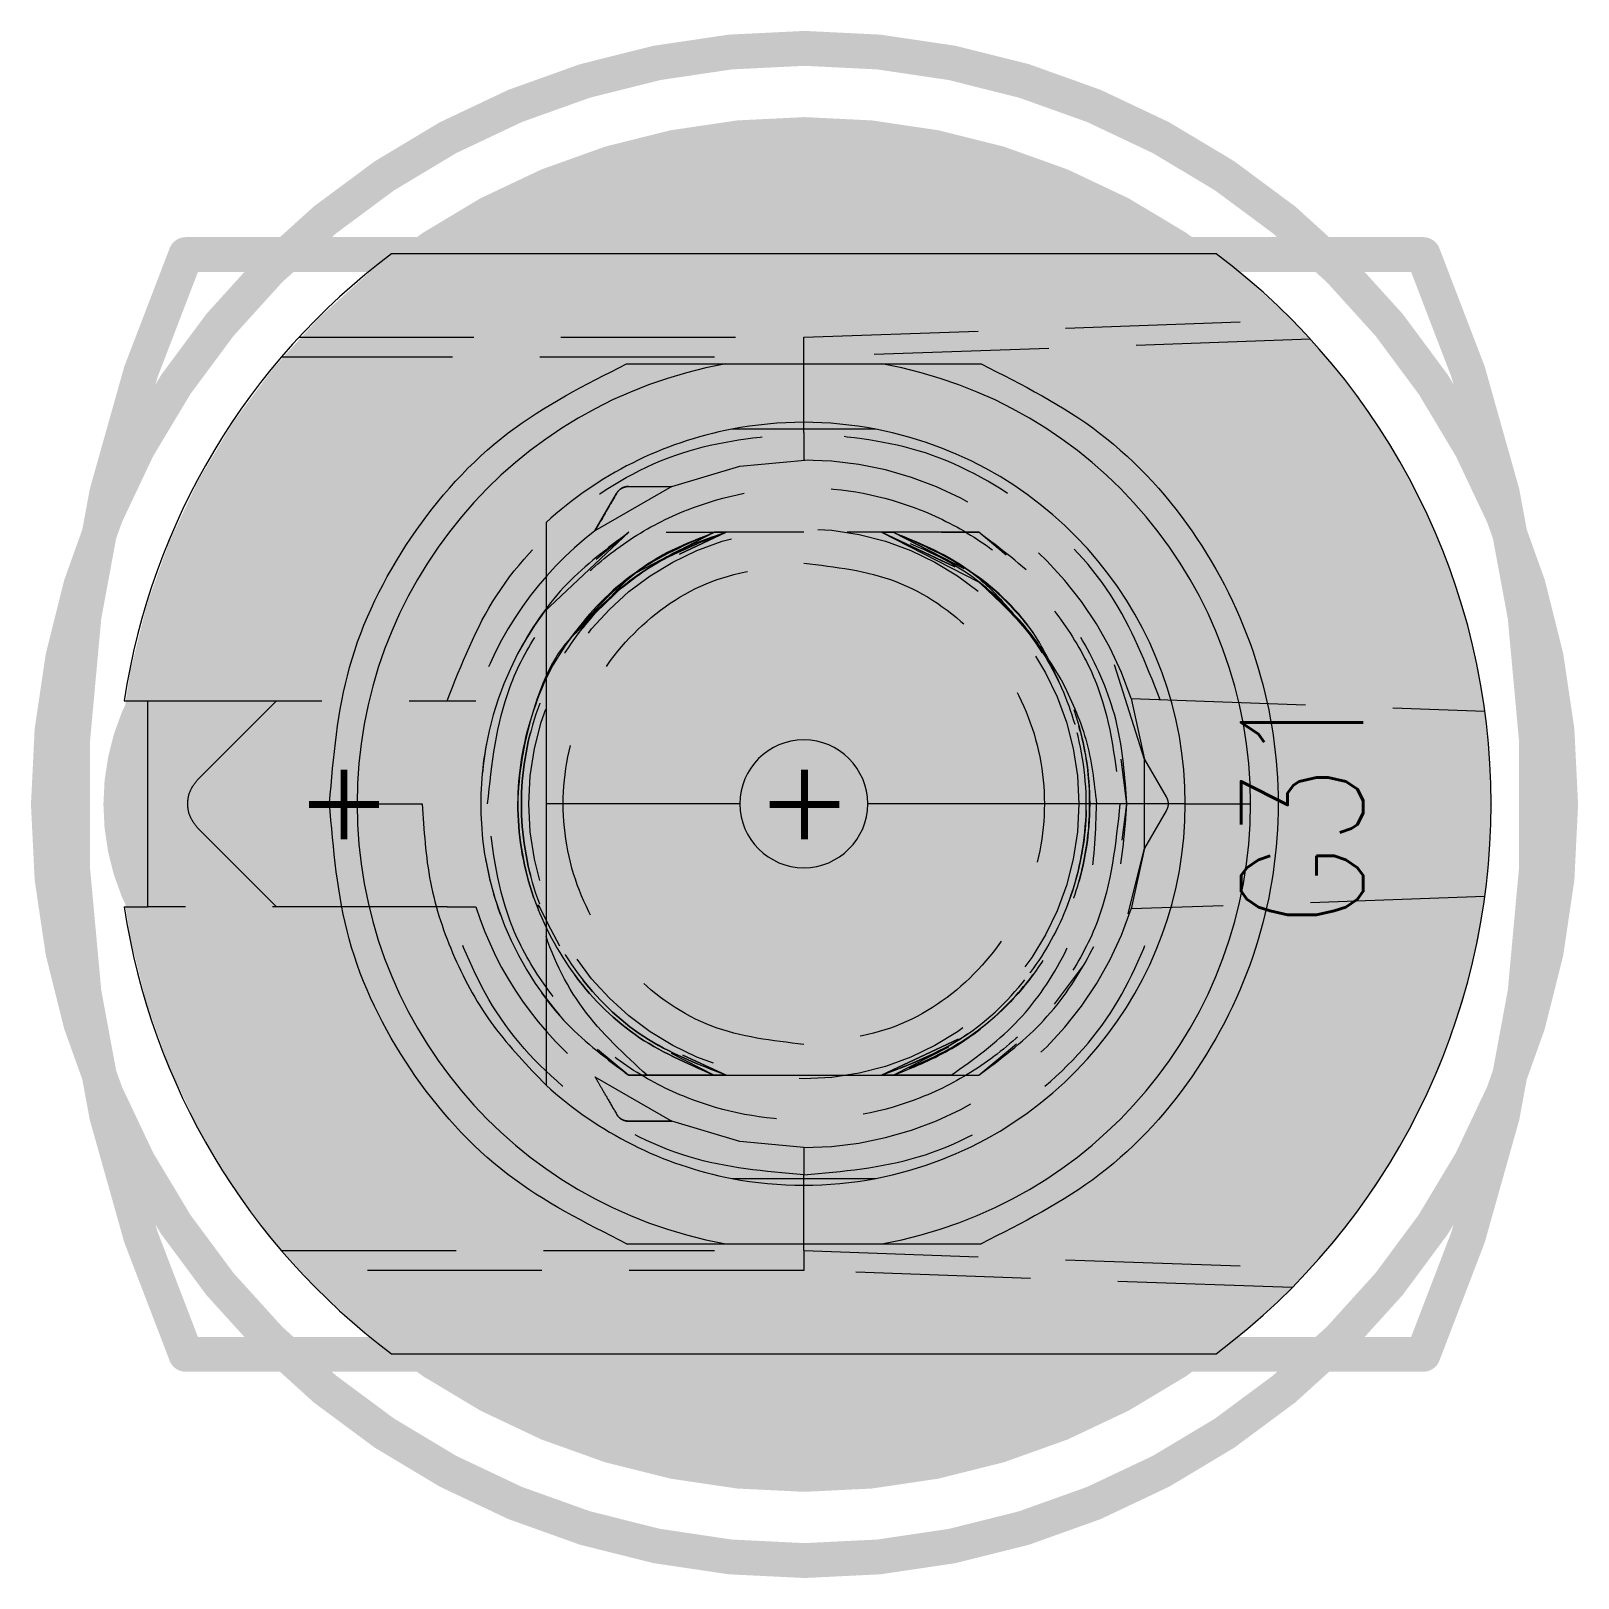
# Model space of a CAD drawing. Header units: millimetres. Extents: x 5 to 1395, y 5 to 415.
# Drawn here: x 1266.16 to 1277.41, y 230.17 to 241.43 of the extents above; entities that cross this region are included whole.
import ezdxf

# ---------------------------------------------------------------- set-up
doc = ezdxf.new("R2010")
doc.units = ezdxf.units.MM
doc.linetypes.add('HIDDEN', pattern=[1.905, 1.27, -0.635])
for name, color, linetype in [('DRIL_PLTE_THRU_01', 16, 'Continuous'), ('DRIL_PLTE_THRU_02', 146, 'Continuous'), ('DRIL_PLTE_THRU_03', 56, 'Continuous'), ('DRIL_PLTE_THRU_04', 216, 'Continuous'), ('DRIL_PLTE_THRU_05', 34, 'Continuous'), ('DRIL_PLTE_THRU_06', 96, 'Continuous'), ('DRIL_PLTE_THRU_07', 171, 'Continuous'), ('DRIL_PLTE_THRU_08', 176, 'Continuous'), ('DRIL_SYMBOL', 2, 'Continuous'), ('PADS_BOT', 5, 'Continuous'), ('PADS_INNER', 1, 'Continuous'), ('PADS_TOP', 1, 'Continuous'), ('PART_NAME_01', 1, 'Continuous'), ('PART_TOP_2DLINE_26', 5, 'Continuous'), ('PART_TOP_2DLINE_27', 5, 'Continuous')]:
    doc.layers.add(name, color=color, linetype=linetype)
doc.styles.add('W0$127', font='simplex', dxfattribs={"width": 0.75})

# ---------------------------------------------------------------- blocks, each defined once
blk = doc.blocks.new('SMOOTH_0$254')
at = {"const_width": 0.127}
blk.add_lwpolyline([(-0.0635, 0, 1), (0.0635, 0, 1)], format="xyb", close=True, dxfattribs=at)
blk = doc.blocks.new('PART_BODY_TOP_1')
at = {"layer": 'PART_TOP_2DLINE_26', "const_width": 0.254}
blk.add_lwpolyline([(5.5, 0, 1), (-5.5, 0, 1)], format="xyb", close=True, dxfattribs=at)
at = {"layer": 'PART_TOP_2DLINE_27', "const_width": 0.254}
blk.add_lwpolyline([(-4.5, 4), (4.5, 4, -0.208911), (4.5, -4), (-4.5, -4, -0.208911)], format="xyb", close=True, dxfattribs=at)
at = {"layer": 'PART_TOP_2DLINE_27'}
for p in [(-4.5, 4), (4.5, 4), (-4.5, -4), (4.5, -4)]:
    blk.add_blockref('SMOOTH_0$254', p, dxfattribs=at)
blk = doc.blocks.new('DRIL_SYMBOL_5$15')
at = {"layer": 'DRIL_SYMBOL', "const_width": 0.0508}
for points in [[(0, -0.254), (0, 0.254)], [(-0.254, 0), (0.254, 0)]]:
    blk.add_lwpolyline(points, dxfattribs=at)
blk = doc.blocks.new('DRIL_HOLE_5$15')
at = {"const_width": 2.575}
blk.add_lwpolyline([(-1.2875, 0, 1), (1.2875, 0, 1)], format="xyb", close=True, dxfattribs=at)
blk.add_blockref('DRIL_SYMBOL_5$15', (0, 0))
blk = doc.blocks.new('PAD_0')
at = {"const_width": 5}
blk.add_lwpolyline([(0, -2.5, 1), (0, 2.5, 1)], format="xyb", close=True, dxfattribs=at)
blk = doc.blocks.new('STK_TOP_181')
at = {"layer": 'DRIL_PLTE_THRU_01'}
blk.add_blockref('DRIL_HOLE_5$15', (0, 0), dxfattribs=at)
at = {"layer": 'DRIL_PLTE_THRU_02'}
blk.add_blockref('DRIL_HOLE_5$15', (0, 0), dxfattribs=at)
at = {"layer": 'DRIL_PLTE_THRU_03'}
blk.add_blockref('DRIL_HOLE_5$15', (0, 0), dxfattribs=at)
at = {"layer": 'DRIL_PLTE_THRU_04'}
blk.add_blockref('DRIL_HOLE_5$15', (0, 0), dxfattribs=at)
at = {"layer": 'DRIL_PLTE_THRU_05'}
blk.add_blockref('DRIL_HOLE_5$15', (0, 0), dxfattribs=at)
at = {"layer": 'DRIL_PLTE_THRU_06'}
blk.add_blockref('DRIL_HOLE_5$15', (0, 0), dxfattribs=at)
at = {"layer": 'DRIL_PLTE_THRU_07'}
blk.add_blockref('DRIL_HOLE_5$15', (0, 0), dxfattribs=at)
at = {"layer": 'DRIL_PLTE_THRU_08'}
blk.add_blockref('DRIL_HOLE_5$15', (0, 0), dxfattribs=at)
at = {"layer": 'PADS_BOT'}
blk.add_blockref('PAD_0', (0, 0), dxfattribs=at)
at = {"layer": 'PADS_INNER'}
blk.add_blockref('PAD_0', (0, 0), dxfattribs=at)
at = {"layer": 'PADS_TOP'}
blk.add_blockref('PAD_0', (0, 0), dxfattribs=at)
blk = doc.blocks.new('DRIL_SYMBOL_2$55')
at = {"layer": 'DRIL_SYMBOL', "const_width": 0.0508}
for points in [[(0, -0.254), (0, 0.254)], [(-0.254, 0), (0.254, 0)]]:
    blk.add_lwpolyline(points, dxfattribs=at)
blk = doc.blocks.new('DRIL_HOLE_2$55')
at = {"const_width": 1.275}
blk.add_lwpolyline([(-0.6375, 0, 1), (0.6375, 0, 1)], format="xyb", close=True, dxfattribs=at)
blk.add_blockref('DRIL_SYMBOL_2$55', (0, 0))
blk = doc.blocks.new('PAD_1')
at = {"const_width": 1.75}
blk.add_lwpolyline([(0, -0.875, 1), (0, 0.875, 1)], format="xyb", close=True, dxfattribs=at)
blk = doc.blocks.new('STK_TOP_182')
at = {"layer": 'DRIL_PLTE_THRU_01'}
blk.add_blockref('DRIL_HOLE_2$55', (0, 0), dxfattribs=at)
at = {"layer": 'DRIL_PLTE_THRU_02'}
blk.add_blockref('DRIL_HOLE_2$55', (0, 0), dxfattribs=at)
at = {"layer": 'DRIL_PLTE_THRU_03'}
blk.add_blockref('DRIL_HOLE_2$55', (0, 0), dxfattribs=at)
at = {"layer": 'DRIL_PLTE_THRU_04'}
blk.add_blockref('DRIL_HOLE_2$55', (0, 0), dxfattribs=at)
at = {"layer": 'DRIL_PLTE_THRU_05'}
blk.add_blockref('DRIL_HOLE_2$55', (0, 0), dxfattribs=at)
at = {"layer": 'DRIL_PLTE_THRU_06'}
blk.add_blockref('DRIL_HOLE_2$55', (0, 0), dxfattribs=at)
at = {"layer": 'DRIL_PLTE_THRU_07'}
blk.add_blockref('DRIL_HOLE_2$55', (0, 0), dxfattribs=at)
at = {"layer": 'DRIL_PLTE_THRU_08'}
blk.add_blockref('DRIL_HOLE_2$55', (0, 0), dxfattribs=at)
at = {"layer": 'PADS_BOT'}
blk.add_blockref('PAD_1', (0, 0), dxfattribs=at)
at = {"layer": 'PADS_INNER'}
blk.add_blockref('PAD_1', (0, 0), dxfattribs=at)
at = {"layer": 'PADS_TOP'}
blk.add_blockref('PAD_1', (0, 0), dxfattribs=at)
blk = doc.blocks.new('SYM_TOP_3')
for name, p in [('PART_BODY_TOP_1', (0, 0)), ('STK_TOP_181', (0, 0)), ('STK_TOP_182', (3.35, 0))]:
    blk.add_blockref(name, p)
blk = doc.blocks.new('PART_TOP_22')
blk.add_blockref('SYM_TOP_3', (0, 0))
at = {"layer": 'PART_NAME_01', "style": 'W0$127', "width": 0.75}
blk.add_text('G31', height=0.889, rotation=270, dxfattribs=at).set_placement((-4.064, 0.889))
blk = doc.blocks.new('q')
at = {"rotation": 180}
blk.add_blockref('PART_TOP_22', (1271.785, 235.799), dxfattribs=at)

msp = doc.modelspace()

# ---------------------------------------------------------------- linework, layer by layer
at = {"color": 7, "linetype": 'Continuous', "lineweight": 15}
for p, q in [((1274.7798, 239.8038), (1268.7798, 239.8038)), ((1266.8364, 236.5538), (1267.0048, 236.5538)), ((1267.0048, 236.5538), (1267.0048, 235.0538)), ((1268.5298, 235.8038), (1269.0048, 235.8038)), ((1271.315, 235.8038), (1269.9048, 235.8038)), ((1274.5548, 235.8038), (1272.2446, 235.8038)), ((1274.5548, 235.8038), (1275.0298, 235.8038)), ((1266.8364, 235.0538), (1267.0048, 235.0538)), ((1268.7798, 231.8038), (1274.7798, 231.8038))]:
    msp.add_line(p, q, dxfattribs=at)
at = {"color": 7, "linetype": 'HIDDEN', "lineweight": 0}
for p, q in [((1271.7798, 239.1982), (1275.3323, 239.3223)), ((1268.1085, 239.1981), (1271.7798, 239.1981)), ((1271.7798, 239.0538), (1271.7798, 239.1982)), ((1275.4655, 239.1825), (1271.7798, 239.0538)), ((1271.1295, 239.0538), (1267.9801, 239.0538)), ((1271.7798, 238.5038), (1271.7798, 239.0538)), ((1271.7798, 238.5038), (1271.7798, 238.3038)), ((1272.3042, 238.5288), (1272.3042, 238.5288)), ((1270.8199, 238.1121), (1270.2607, 237.7893)), ((1270.2607, 237.7893), (1270.4182, 238.0621)), ((1269.8906, 237.2014), (1270.5063, 237.7788)), ((1270.5063, 237.7788), (1270.2703, 237.581)), ((1270.5572, 237.4848), (1271.1289, 237.7788)), ((1270.5572, 237.4848), (1271.1289, 237.7788)), ((1270.7789, 237.7788), (1271.1289, 237.7788)), ((1270.8748, 237.619), (1271.2138, 237.7788)), ((1271.2138, 237.7788), (1270.8748, 237.619)), ((1271.1289, 237.7788), (1270.8878, 237.6548)), ((1271.4646, 237.7788), (1271.2138, 237.7788)), ((1271.6982, 237.7788), (1271.4646, 237.7788)), ((1271.7798, 237.7788), (1271.5117, 237.7788)), ((1272.3458, 237.7788), (1272.095, 237.7788)), ((1272.3458, 237.7788), (1273.0513, 237.4175)), ((1272.3458, 237.7788), (1272.8157, 237.5572)), ((1272.8156, 237.5572), (1272.3458, 237.7788)), ((1272.3458, 237.7787), (1272.8779, 237.5279)), ((1272.8779, 237.5279), (1272.3458, 237.7787)), ((1272.3458, 237.7787), (1272.8779, 237.5279)), ((1272.8779, 237.5279), (1272.3458, 237.7787)), ((1273.0533, 237.7788), (1272.4307, 237.7788)), ((1272.8777, 237.5489), (1272.4307, 237.7788)), ((1272.4307, 237.7788), (1272.9447, 237.5145)), ((1272.9448, 237.5144), (1272.4307, 237.7788)), ((1272.4307, 237.7788), (1272.9447, 237.5145)), ((1272.7807, 237.7788), (1273.0533, 237.7788)), ((1273.1927, 237.662), (1273.0533, 237.7788)), ((1273.2508, 237.6133), (1273.0533, 237.7788)), ((1274.2589, 236.1266), (1274.0387, 236.8148)), ((1274.1599, 236.5687), (1276.734, 236.4788)), ((1274.1599, 236.5687), (1274.2589, 236.1266)), ((1267.0048, 236.5538), (1269.1861, 236.5538)), ((1267.3717, 235.9806), (1267.945, 236.5538)), ((1274.1298, 235.8038), (1274.0892, 236.1275)), ((1274.1298, 235.8038), (1274.0909, 236.1141)), ((1274.2589, 236.1266), (1274.4164, 235.8538)), ((1274.2589, 235.4809), (1274.2589, 236.1266)), ((1274.0966, 235.5388), (1274.1298, 235.8038)), ((1274.4164, 235.7538), (1274.2589, 235.4809)), ((1267.945, 235.0538), (1267.3717, 235.627)), ((1274.1398, 235.003), (1274.2589, 235.4809)), ((1274.2589, 235.4809), (1274.1599, 235.0389)), ((1276.734, 235.1288), (1274.1599, 235.0389)), ((1269.1861, 235.0538), (1267.0048, 235.0538)), ((1273.6043, 234.3472), (1273.815, 234.6288)), ((1272.9023, 234.0912), (1272.3458, 233.8288)), ((1272.3458, 233.8288), (1272.9023, 234.0912)), ((1272.9023, 234.0912), (1272.3458, 233.8288)), ((1272.3458, 233.8288), (1272.9023, 234.0912)), ((1270.2779, 234.0202), (1270.5063, 233.8288)), ((1270.328, 233.9782), (1270.5063, 233.8288)), ((1270.8141, 233.9907), (1271.1289, 233.8288)), ((1271.2138, 233.8288), (1270.9009, 233.9763)), ((1270.9009, 233.9763), (1271.2138, 233.8288)), ((1272.4307, 233.8288), (1272.8342, 234.0362)), ((1273.0533, 233.8288), (1273.3268, 234.058)), ((1270.2607, 233.8183), (1270.8199, 233.4954)), ((1270.5063, 233.8288), (1271.1289, 233.8288)), ((1271.1289, 233.8288), (1270.5063, 233.8288)), ((1270.5063, 233.8288), (1271.4646, 233.8288)), ((1271.4646, 233.8288), (1272.095, 233.8288)), ((1272.095, 233.8288), (1272.8524, 233.8288)), ((1272.4307, 233.8288), (1273.0533, 233.8288)), ((1272.8524, 233.8288), (1272.4307, 233.8288)), ((1270.8199, 233.4954), (1270.5048, 233.4954)), ((1271.7798, 233.3038), (1271.7798, 233.1038)), ((1271.7798, 232.5538), (1271.7798, 233.1038)), ((1267.9801, 232.5538), (1271.1295, 232.5538)), ((1271.7798, 232.5538), (1275.4655, 232.4251)), ((1271.7798, 232.5538), (1271.7798, 232.4094)), ((1271.7798, 232.4094), (1268.1085, 232.4094)), ((1275.3323, 232.2853), (1271.7798, 232.4094))]:
    msp.add_line(p, q, dxfattribs=at)
at = {"color": 7, "linetype": 'HIDDEN', "lineweight": 0, "flags": 128}
for points in [[(1270.8199, 238.1121), (1271.3142, 238.26), (1271.7883, 238.3038)], [(1270.5063, 237.7788), (1270.5063, 237.7788)], [(1271.2138, 237.7788), (1271.2138, 237.7788)], [(1271.2138, 237.7788), (1271.2138, 237.7788)], [(1271.2138, 237.7788), (1271.2138, 237.7788)], [(1271.2138, 237.7788), (1271.2138, 237.7788)], [(1271.2138, 237.7788), (1271.2138, 237.7788)], [(1272.3458, 237.7788), (1272.3458, 237.7788)], [(1272.3458, 237.7788), (1272.3458, 237.7788)], [(1272.3458, 237.7788), (1272.3458, 237.7788)], [(1272.3458, 237.7788), (1272.3458, 237.7788)], [(1272.3458, 237.7788), (1272.3458, 237.7788)], [(1272.3458, 237.7788), (1272.3458, 237.7788)], [(1272.3458, 237.7788), (1272.3458, 237.7788)], [(1272.3458, 237.7788), (1272.3458, 237.7788)], [(1273.0533, 237.7788), (1273.0533, 237.7788)], [(1269.8506, 235.0277), (1269.8468, 235.0563), (1269.8467, 235.0652), (1269.847, 235.0665), (1269.8473, 235.0674), (1269.8475, 235.0675), (1269.8475, 235.0676), (1269.8476, 235.0676), (1269.8476, 235.0676), (1269.8476, 235.0676), (1269.8476, 235.0676), (1269.8476, 235.0676), (1269.8475, 235.0676), (1269.8473, 235.0676), (1269.8472, 235.0676), (1269.8472, 235.0676), (1269.8472, 235.0676), (1269.8472, 235.0676), (1269.8472, 235.0676), (1269.8473, 235.0676), (1269.8475, 235.0677), (1269.8477, 235.0677), (1269.8478, 235.0677), (1269.8478, 235.0677), (1269.8479, 235.0678), (1269.8479, 235.0678), (1269.8479, 235.0678), (1269.8479, 235.0678), (1269.8482, 235.0678), (1269.8486, 235.0677), (1269.8493, 235.0673), (1269.8519, 235.0644), (1269.9161, 234.9349), (1270.0033, 234.7719)], [(1273.559, 234.7765), (1273.559, 234.7765)], [(1272.807, 234.0246), (1272.807, 234.0246)], [(1270.5063, 233.8288), (1270.5063, 233.8288)], [(1270.5063, 233.8288), (1270.5063, 233.8288)], [(1270.5063, 233.8288), (1270.5063, 233.8288)], [(1270.5063, 233.8288), (1270.5063, 233.8288)], [(1270.5063, 233.8288), (1270.5063, 233.8288)], [(1270.5063, 233.8288), (1270.5063, 233.8288)], [(1270.5063, 233.8288), (1270.5063, 233.8288)], [(1270.5063, 233.8288), (1270.5063, 233.8288)], [(1271.4646, 233.8288), (1271.4646, 233.8288)], [(1272.095, 233.8288), (1272.095, 233.8288)], [(1273.0533, 233.8288), (1273.0533, 233.8288)], [(1273.0533, 233.8288), (1273.0533, 233.8288)], [(1273.0533, 233.8288), (1273.0533, 233.8288)], [(1273.0533, 233.8288), (1273.0533, 233.8288)], [(1273.0533, 233.8288), (1273.0533, 233.8288)], [(1273.0533, 233.8288), (1273.0533, 233.8288)], [(1273.0533, 233.8288), (1273.0533, 233.8288)], [(1271.7798, 233.3038), (1271.3142, 233.3475), (1270.8199, 233.4954)]]:
    msp.add_lwpolyline(points, dxfattribs=at)
at = {"color": 7, "linetype": 'HIDDEN', "lineweight": 0}
msp.add_circle((1271.7798, 235.8038), 2, dxfattribs=at)
at = {"color": 7, "linetype": 'Continuous', "lineweight": 15}
for radius, start, end in [(5, 126.8699, 171.37307), (5, 306.8699, 53.1301), (3.25, 100.06327, 180), (3.25, 0, 79.93673), (2.775, 100.89324, 132.50663), (2.775, 79.10676, 100.89295), (2.775, 0, 79.10705), (0.4648, 0, 180), (3.25, 180, 259.93673), (0.4648, 180, 0), (2.775, 280.89295, 0), (3.25, 280.06327, 0), (5, 188.62693, 233.1301), (2.775, 227.49336, 259.10705), (2.775, 259.10668, 280.89376)]:
    msp.add_arc((1271.7798, 235.8038), radius, start, end, dxfattribs=at)
at = {"color": 7, "linetype": 'HIDDEN', "lineweight": 0}
for radius, start, end in [(2.5, 17.81569, 90), (2.5, 127.42024, 162.5424), (2.35, 143.50581, 237.18508), (2.5, 197.4576, 232.57976), (2.5, 270, 342.18431)]:
    msp.add_arc((1271.7798, 235.8038), radius, start, end, dxfattribs=at)
at = {"color": 7, "linetype": 'Continuous', "lineweight": 15}
for points, knots in [([(1268.3298, 235.8098), (1268.3584, 236.1433), (1268.417, 236.8255), (1268.8832, 237.7632), (1269.5801, 238.5449), (1270.1915, 238.8531), (1270.4904, 239.0038)], [0, 0, 0, 0, 0.2444226, 0.4999989, 0.7555757, 1, 1, 1, 1]), ([(1270.4904, 239.0038), (1270.6249, 239.0038), (1270.7987, 239.0038), (1270.993, 239.0038), (1271.0736, 239.0038), (1271.1276, 239.0038), (1271.1672, 239.0038), (1271.1934, 239.0038), (1271.2075, 239.0038), (1271.2115, 239.0038), (1271.2118, 239.0038), (1271.2119, 239.0038)], [0, 0, 0, 0, 0.5219316, 0.6747021, 0.7796324, 0.851729, 0.9016645, 0.9545628, 0.9758823, 0.9930947, 1, 1, 1, 1]), ([(1271.2119, 239.0038), (1271.3879, 239.0038), (1271.7403, 239.0038), (1272.1334, 239.0038), (1272.3258, 239.0038), (1272.3477, 239.0038)], [0, 0, 0, 0, 0.4691021, 0.9396121, 1, 1, 1, 1]), ([(1272.3477, 239.0038), (1272.3482, 239.0038), (1272.3494, 239.0038), (1272.3611, 239.0038), (1272.4046, 239.0038), (1272.6011, 239.0038), (1272.835, 239.0038), (1273.0312, 239.0038), (1273.0692, 239.0038)], [0, 0, 0, 0, 0.0169296, 0.0393015, 0.0816945, 0.2361993, 0.8521512, 1, 1, 1, 1]), ([(1273.0692, 239.0038), (1273.3682, 238.8528), (1273.9799, 238.5441), (1274.682, 237.7608), (1275.1305, 236.8211), (1275.2784, 235.8038), (1275.1305, 234.7864), (1274.682, 233.8468), (1273.9799, 233.0635), (1273.3682, 232.7547), (1273.0692, 232.6038)], [0, 0, 0, 0, 0.1222031, 0.25, 0.377796, 0.4999996, 0.6222032, 0.75, 0.8777969, 1, 1, 1, 1]), ([(1272.3042, 238.5288), (1272.0141, 238.5288), (1271.661, 238.5288), (1271.3168, 238.5288), (1271.2554, 238.5288)], [0, 0, 0, 0, 0.8214879, 1, 1, 1, 1]), ([(1269.9048, 237.8495), (1269.9048, 237.4119), (1269.9048, 236.8089), (1269.9048, 236.0201), (1269.9048, 235.8038)], [0, 0, 0, 0, 0.7257586, 1, 1, 1, 1]), ([(1270.4904, 232.6038), (1270.1907, 232.755), (1269.5776, 233.0643), (1268.8795, 233.8492), (1268.414, 234.7908), (1268.3574, 235.4753), (1268.3298, 235.8098)], [0, 0, 0, 0, 0.2443907, 0.4999995, 0.7556086, 1, 1, 1, 1]), ([(1269.0048, 235.8038), (1269.0162, 235.612), (1269.0391, 235.2285), (1269.2239, 234.6793), (1269.5038, 234.172), (1269.7712, 233.896), (1269.9048, 233.758)], [0, 0, 0, 0, 0.2499998, 0.50000052, 0.74999822, 1, 1, 1, 1]), ([(1269.9048, 235.8038), (1269.9048, 235.6089), (1269.9048, 235.1044), (1269.9048, 234.4227), (1269.9048, 233.9737), (1269.9048, 233.7581)], [0, 0, 0, 0, 0.2465265, 0.6381386, 1, 1, 1, 1]), ([(1271.2554, 233.0788), (1271.5455, 233.0788), (1271.8986, 233.0788), (1272.2428, 233.0788), (1272.3042, 233.0788)], [0, 0, 0, 0, 0.8214929, 1, 1, 1, 1]), ([(1270.4904, 232.6038), (1270.6249, 232.6038), (1270.7987, 232.6038), (1270.993, 232.6038), (1271.0736, 232.6038), (1271.1276, 232.6038), (1271.1672, 232.6038), (1271.1934, 232.6038), (1271.2075, 232.6038), (1271.2115, 232.6038), (1271.2118, 232.6038), (1271.2119, 232.6038)], [0, 0, 0, 0, 0.5219316, 0.6747021, 0.7796324, 0.851729, 0.9016645, 0.9545628, 0.9758823, 0.9930947, 1, 1, 1, 1]), ([(1271.2119, 232.6038), (1271.3879, 232.6038), (1271.7403, 232.6038), (1272.1334, 232.6038), (1272.3258, 232.6038), (1272.3477, 232.6038)], [0, 0, 0, 0, 0.4691021, 0.9396121, 1, 1, 1, 1]), ([(1272.3477, 232.6038), (1272.3482, 232.6038), (1272.3494, 232.6038), (1272.3611, 232.6038), (1272.4046, 232.6038), (1272.6011, 232.6038), (1272.835, 232.6038), (1273.0312, 232.6038), (1273.0692, 232.6038)], [0, 0, 0, 0, 0.0169296, 0.0393015, 0.0816945, 0.2361993, 0.8521512, 1, 1, 1, 1])]:
    msp.add_open_spline(points, degree=3, knots=knots, dxfattribs=at)
at = {"color": 7, "linetype": 'HIDDEN', "lineweight": 0}
for points, knots in [([(1269.1861, 236.5538), (1269.2893, 236.8181), (1269.5015, 237.361), (1270.1307, 237.9973), (1270.9167, 238.425), (1271.4972, 238.478), (1271.7798, 238.5038)], [0, 0, 0, 0, 0.2433927, 0.4999996, 0.7566069, 1, 1, 1, 1]), ([(1274.3714, 236.5613), (1274.2676, 236.8247), (1274.0545, 237.3659), (1273.4256, 237.9995), (1272.641, 238.4254), (1272.0618, 238.4781), (1271.7798, 238.5038)], [0, 0, 0, 0, 0.2434236, 0.4999997, 0.7565772, 1, 1, 1, 1]), ([(1269.4798, 235.8038), (1269.5107, 236.093), (1269.5584, 236.5395), (1269.8447, 237.0756), (1270.1419, 237.4411), (1270.5079, 237.7403), (1271.0439, 238.0176), (1271.7798, 238.1596), (1272.5156, 238.0176), (1273.0516, 237.7404), (1273.4175, 237.4413), (1273.7148, 237.0758), (1274.0012, 236.5396), (1274.0489, 236.093), (1274.0798, 235.8038)], [0, 0, 0, 0, 0.1197216, 0.1848233, 0.2499998, 0.3151019, 0.3802783, 0.4999996, 0.619721, 0.6848236, 0.7500002, 0.8151023, 0.8802786, 1, 1, 1, 1]), ([(1270.4182, 238.0621), (1270.3772, 237.9911), (1270.323, 237.8972), (1270.2748, 237.8137), (1270.2624, 237.7924), (1270.2612, 237.7903), (1270.2607, 237.7893)], [0, 0, 0, 0, 0.6387252, 0.8437507, 0.9250025, 1, 1, 1, 1]), ([(1270.4182, 238.0621), (1270.4231, 238.0694), (1270.433, 238.0838), (1270.4543, 238.0996), (1270.4787, 238.1102), (1270.4961, 238.1115), (1270.5048, 238.1121)], [0, 0, 0, 0, 0.2508058, 0.5000111, 0.7491998, 1, 1, 1, 1]), ([(1270.5048, 238.1121), (1270.4971, 238.1118), (1270.4867, 238.1114), (1270.4694, 238.1059), (1270.4611, 238.1022), (1270.4553, 238.0991), (1270.4496, 238.0956), (1270.442, 238.0902), (1270.428, 238.0778), (1270.4224, 238.0688), (1270.4182, 238.0621)], [0, 0, 0, 0, 0.300137, 0.4066638, 0.4526285, 0.4958802, 0.5401065, 0.5867149, 0.6945542, 1, 1, 1, 1]), ([(1270.5048, 238.1121), (1270.5869, 238.1121), (1270.6952, 238.1121), (1270.7917, 238.1121), (1270.8163, 238.1121), (1270.8187, 238.1121), (1270.8199, 238.1121)], [0, 0, 0, 0, 0.6387118, 0.8437434, 0.9249974, 1, 1, 1, 1]), ([(1270.5063, 237.7788), (1270.3497, 237.661), (1270.0365, 237.4253), (1269.6958, 236.9387), (1269.4786, 236.3905), (1269.4054, 235.8038), (1269.4785, 235.2171), (1269.6958, 234.6689), (1270.0365, 234.1822), (1270.3497, 233.9466), (1270.5063, 233.8288)], [0, 0, 0, 0, 0.1249998, 0.2499993, 0.3750006, 0.4999998, 0.6250006, 0.7500004, 0.8750013, 1, 1, 1, 1]), ([(1271.1289, 237.7788), (1270.929, 237.692), (1270.5291, 237.5186), (1270.0679, 237.0403), (1269.7686, 236.4554), (1269.6662, 235.8038), (1269.7686, 235.1521), (1270.0679, 234.5673), (1270.5291, 234.0889), (1270.929, 233.9155), (1271.1289, 233.8288)], [0, 0, 0, 0, 0.1249997, 0.2499988, 0.3749987, 0.4999992, 0.6249997, 0.7499989, 0.874999, 1, 1, 1, 1]), ([(1271.2138, 233.8288), (1271.007, 233.9097), (1270.5933, 234.0715), (1270.1111, 234.548), (1269.7972, 235.1398), (1269.6894, 235.8038), (1269.7971, 236.4678), (1270.1111, 237.0595), (1270.5933, 237.536), (1271.007, 237.6979), (1271.2138, 237.7788)], [0, 0, 0, 0, 0.1250004, 0.2500006, 0.3750002, 0.5000011, 0.6250005, 0.7500007, 0.8750009, 1, 1, 1, 1]), ([(1271.2138, 237.7788), (1271.007, 237.6979), (1270.5933, 237.536), (1270.1111, 237.0595), (1269.7971, 236.4678), (1269.6894, 235.8038), (1269.7972, 235.1398), (1270.1111, 234.548), (1270.5933, 234.0715), (1271.007, 233.9097), (1271.2138, 233.8288)], [0, 0, 0, 0, 0.1249991, 0.2499993, 0.3749995, 0.4999989, 0.6249998, 0.7499994, 0.8749996, 1, 1, 1, 1]), ([(1271.2138, 233.8288), (1271.007, 233.9097), (1270.5933, 234.0716), (1270.1111, 234.548), (1269.7972, 235.1398), (1269.6894, 235.8038), (1269.7972, 236.4678), (1270.1111, 237.0595), (1270.5933, 237.536), (1271.007, 237.6978), (1271.2138, 237.7787)], [0, 0, 0, 0, 0.1249997, 0.2499995, 0.3749997, 0.5, 0.6250002, 0.7499985, 0.8750003, 1, 1, 1, 1]), ([(1271.2138, 237.7787), (1271.007, 237.6978), (1270.5933, 237.536), (1270.1111, 237.0595), (1269.7972, 236.4678), (1269.6894, 235.8038), (1269.7972, 235.1398), (1270.1111, 234.548), (1270.5933, 234.0716), (1271.007, 233.9097), (1271.2138, 233.8288)], [0, 0, 0, 0, 0.1249997, 0.2500015, 0.3749998, 0.5, 0.6250003, 0.7500005, 0.8750003, 1, 1, 1, 1]), ([(1271.2138, 233.8288), (1271.007, 233.9097), (1270.5933, 234.0716), (1270.1111, 234.548), (1269.7972, 235.1398), (1269.6894, 235.8038), (1269.7972, 236.4678), (1270.1111, 237.0595), (1270.5933, 237.536), (1271.007, 237.6978), (1271.2138, 237.7787)], [0, 0, 0, 0, 0.1249999, 0.2499998, 0.3750002, 0.5000007, 0.6249998, 0.7500002, 0.8750001, 1, 1, 1, 1]), ([(1271.2138, 237.7787), (1271.007, 237.6978), (1270.5933, 237.536), (1270.1111, 237.0595), (1269.7972, 236.4678), (1269.6894, 235.8038), (1269.7972, 235.1398), (1270.1111, 234.548), (1270.5933, 234.0716), (1271.007, 233.9097), (1271.2138, 233.8288)], [0, 0, 0, 0, 0.1249999, 0.2499998, 0.3750002, 0.4999993, 0.6249998, 0.7500002, 0.8750001, 1, 1, 1, 1]), ([(1270.1081, 237.0405), (1270.2496, 237.2032), (1270.5326, 237.5284), (1270.9301, 237.6953), (1271.1289, 237.7788)], [0, 0, 0, 0, 0.4999976, 1, 1, 1, 1]), ([(1270.3357, 237.2647), (1270.4049, 237.3413), (1270.62, 237.58), (1270.9232, 237.6984), (1271.1289, 237.7788)], [0, 0, 0, 0, 0.32127676, 1, 1, 1, 1]), ([(1271.2138, 237.7788), (1271.0746, 237.7306), (1270.7962, 237.6342), (1270.5621, 237.4552), (1270.4451, 237.3657)], [0, 0, 0, 0, 0.50000229, 1, 1, 1, 1]), ([(1271.2138, 237.7788), (1271.0746, 237.7306), (1270.7962, 237.6342), (1270.5621, 237.4552), (1270.4451, 237.3657)], [0, 0, 0, 0, 0.499996, 1, 1, 1, 1]), ([(1271.2138, 237.7788), (1271.2134, 237.7788), (1271.2127, 237.7788), (1271.2058, 237.7788), (1271.1792, 237.7788), (1271.1507, 237.7788), (1271.1289, 237.7788)], [0, 0, 0, 0, 0.0688918, 0.1454456, 0.3449117, 1, 1, 1, 1]), ([(1271.1289, 237.7788), (1271.1506, 237.7788), (1271.1786, 237.7788), (1271.2058, 237.7788), (1271.2127, 237.7788), (1271.2135, 237.7788), (1271.2138, 237.7788)], [0, 0, 0, 0, 0.6594966, 0.8553116, 0.9305239, 1, 1, 1, 1]), ([(1272.4307, 237.7788), (1272.4091, 237.7788), (1272.381, 237.7788), (1272.3538, 237.7788), (1272.3469, 237.7788), (1272.3462, 237.7788), (1272.3458, 237.7788)], [0, 0, 0, 0, 0.6595118, 0.8553707, 0.9305532, 1, 1, 1, 1]), ([(1272.3458, 237.7788), (1272.3462, 237.7788), (1272.3469, 237.7788), (1272.3538, 237.7788), (1272.3804, 237.7788), (1272.4089, 237.7788), (1272.4307, 237.7788)], [0, 0, 0, 0, 0.0688716, 0.145402, 0.3449073, 1, 1, 1, 1]), ([(1272.4307, 237.7788), (1272.4091, 237.7788), (1272.381, 237.7788), (1272.3538, 237.7788), (1272.3469, 237.7788), (1272.3462, 237.7788), (1272.3458, 237.7788)], [0, 0, 0, 0, 0.6593951, 0.8552813, 0.9304925, 1, 1, 1, 1]), ([(1272.3458, 237.7788), (1272.3462, 237.7788), (1272.347, 237.7788), (1272.3538, 237.7788), (1272.3804, 237.7788), (1272.4089, 237.7788), (1272.4307, 237.7788)], [0, 0, 0, 0, 0.0689515, 0.1455925, 0.3451354, 1, 1, 1, 1]), ([(1272.3458, 233.8288), (1272.5526, 233.9097), (1272.9663, 234.0715), (1273.4486, 234.548), (1273.7625, 235.1398), (1273.8702, 235.8038), (1273.7625, 236.4678), (1273.4485, 237.0595), (1272.9663, 237.536), (1272.5526, 237.6979), (1272.3458, 237.7788)], [0, 0, 0, 0, 0.1250011, 0.2500005, 0.3750002, 0.5000009, 0.6250011, 0.7500002, 0.8749996, 1, 1, 1, 1]), ([(1272.4307, 237.7788), (1272.6307, 237.6921), (1273.0305, 237.5186), (1273.4917, 237.0403), (1273.791, 236.4554), (1273.8935, 235.8038), (1273.791, 235.1521), (1273.4917, 234.5673), (1273.0305, 234.0889), (1272.6307, 233.9155), (1272.4307, 233.8288)], [0, 0, 0, 0, 0.1250003, 0.2499993, 0.3749991, 0.4999995, 0.624999, 0.75, 0.8749991, 1, 1, 1, 1]), ([(1273.6627, 236.6324), (1273.6033, 236.7662), (1273.4558, 237.0985), (1273.0264, 237.5168), (1272.6293, 237.6914), (1272.4307, 237.7788)], [0, 0, 0, 0, 0.2522672, 0.6261322, 1, 1, 1, 1]), ([(1272.4307, 237.7788), (1272.6347, 237.696), (1272.9793, 237.5563), (1273.223, 237.2788), (1273.3224, 237.1656)], [0, 0, 0, 0, 0.5921142, 1, 1, 1, 1]), ([(1274.1298, 235.8038), (1274.1157, 235.9994), (1274.0876, 236.3905), (1273.862, 236.9387), (1273.5236, 237.4253), (1273.2101, 237.661), (1273.0533, 237.7788)], [0, 0, 0, 0, 0.2499984, 0.4999996, 0.7499984, 1, 1, 1, 1]), ([(1274.1298, 235.8038), (1274.1157, 235.9994), (1274.0876, 236.3905), (1273.862, 236.9387), (1273.5236, 237.4253), (1273.2101, 237.661), (1273.0533, 237.7788)], [0, 0, 0, 0, 0.2499984, 0.4999996, 0.7499984, 1, 1, 1, 1]), ([(1271.7798, 234.0538), (1271.5508, 234.0801), (1271.0927, 234.1327), (1270.5102, 234.5374), (1270.1209, 235.1158), (1269.9842, 235.8038), (1270.1209, 236.4917), (1270.5102, 237.0702), (1271.0927, 237.4749), (1271.5508, 237.5275), (1271.7798, 237.5538)], [0, 0, 0, 0, 0.1249998, 0.2500001, 0.3750004, 0.5000002, 0.6250001, 0.7500004, 0.8749999, 1, 1, 1, 1]), ([(1271.7798, 237.5538), (1272.0088, 237.5275), (1272.4669, 237.4749), (1273.0495, 237.0702), (1273.4387, 236.4917), (1273.5754, 235.8038), (1273.4387, 235.1158), (1273.0495, 234.5374), (1272.4669, 234.1327), (1272.0088, 234.0801), (1271.7798, 234.0538)], [0, 0, 0, 0, 0.1250001, 0.2499996, 0.3749999, 0.4999998, 0.6249996, 0.7499999, 0.8750002, 1, 1, 1, 1]), ([(1270.4451, 237.3657), (1270.353, 237.2792), (1270.2448, 237.1775), (1270.1407, 237.0638), (1270.1188, 237.0443), (1270.1119, 237.0404), (1270.1096, 237.0401), (1270.1086, 237.0402), (1270.1082, 237.0404), (1270.1081, 237.0405)], [0, 0, 0, 0, 0.8053532, 0.9459527, 0.9826817, 0.9932258, 0.9969099, 0.9984897, 1, 1, 1, 1]), ([(1273.0513, 237.4175), (1273.1896, 237.2895), (1273.4663, 237.0334), (1273.7296, 236.5249), (1273.8539, 235.971), (1273.8211, 235.4025), (1273.6362, 234.8639), (1273.3115, 234.3983), (1272.8753, 234.0273), (1272.5223, 233.895), (1272.3458, 233.8288)], [0, 0, 0, 0, 0.1249997, 0.2499997, 0.375, 0.5000009, 0.6250003, 0.7500001, 0.8749994, 1, 1, 1, 1]), ([(1273.6523, 236.7083), (1273.5697, 236.8424), (1273.4054, 237.1094), (1273.169, 237.3152), (1273.0513, 237.4175)], [0, 0, 0, 0, 0.5024662, 1, 1, 1, 1]), ([(1271.1289, 233.8288), (1270.929, 233.9155), (1270.5291, 234.0889), (1270.0678, 234.5674), (1269.7689, 235.1518), (1269.6649, 235.8052), (1269.7733, 236.4503), (1270.0067, 236.9633), (1270.2513, 237.1874), (1270.3357, 237.2647)], [0, 0, 0, 0, 0.153219, 0.3064374, 0.4596542, 0.6128733, 0.7660907, 0.919309, 1, 1, 1, 1]), ([(1271.1289, 233.8288), (1270.929, 233.9155), (1270.5292, 234.0889), (1270.0679, 234.5674), (1269.7689, 235.1518), (1269.6653, 235.8049), (1269.772, 236.4514), (1270.0269, 236.9946), (1270.3014, 237.2419), (1270.4143, 237.3436)], [0, 0, 0, 0, 0.1492872, 0.2985749, 0.4478623, 0.5971505, 0.746437, 0.8957243, 1, 1, 1, 1]), ([(1271.1289, 233.8288), (1270.929, 233.9155), (1270.5292, 234.0889), (1270.0679, 234.5674), (1269.7689, 235.1518), (1269.6653, 235.8049), (1269.7721, 236.4513), (1270.0249, 236.9915), (1270.2965, 237.2365), (1270.4065, 237.3358)], [0, 0, 0, 0, 0.1496692, 0.2993388, 0.4490081, 0.5986766, 0.7483467, 0.898016, 1, 1, 1, 1]), ([(1270.4044, 237.3337), (1270.2951, 237.2351), (1270.0243, 236.9907), (1269.7721, 236.4513), (1269.6652, 235.8049), (1269.7688, 235.1518), (1270.0678, 234.5674), (1270.5291, 234.0889), (1270.929, 233.9155), (1271.1289, 233.8288)], [0, 0, 0, 0, 0.101378, 0.2511481, 0.4009177, 0.550689, 0.7004591, 0.85023, 1, 1, 1, 1]), ([(1270.1142, 237.0419), (1270.1077, 237.0355), (1269.9479, 236.8766), (1269.7797, 236.445), (1269.6632, 235.8066), (1269.7694, 235.1514), (1270.0677, 234.5675), (1270.5292, 234.0889), (1270.929, 233.9155), (1271.1289, 233.8288)], [0, 0, 0, 0, 0.0069761, 0.17248, 0.337983, 0.5034879, 0.6689919, 0.8344962, 1, 1, 1, 1]), ([(1272.4307, 233.8288), (1272.568, 233.8836), (1272.8425, 233.9932), (1273.1984, 234.2632), (1273.4925, 234.5963), (1273.7086, 234.9856), (1273.8383, 235.4115), (1273.8734, 235.8544), (1273.8202, 236.298), (1273.7082, 236.5716), (1273.6523, 236.7083)], [0, 0, 0, 0, 0.1249993, 0.2500004, 0.3749996, 0.5000006, 0.6250001, 0.7499993, 0.8749994, 1, 1, 1, 1]), ([(1273.6523, 236.7083), (1273.7203, 236.5657), (1273.8572, 236.2788), (1273.8916, 235.9627), (1273.9089, 235.8038)], [0, 0, 0, 0, 0.4970662, 1, 1, 1, 1]), ([(1269.1861, 236.5538), (1269.2138, 236.5538), (1269.2689, 236.5538), (1269.3371, 236.5538), (1269.3863, 236.5538), (1269.3921, 236.5538), (1269.395, 236.5538)], [0, 0, 0, 0, 0.2581063, 0.5125937, 0.7555962, 1, 1, 1, 1]), ([(1267.3717, 235.627), (1267.3512, 235.6528), (1267.3102, 235.7045), (1267.2927, 235.8038), (1267.3102, 235.9031), (1267.3512, 235.9547), (1267.3717, 235.9806)], [0, 0, 0, 0, 0.2500054, 0.5000094, 0.7499946, 1, 1, 1, 1]), ([(1274.0798, 235.8038), (1274.0489, 235.5146), (1274.0012, 235.0681), (1273.7149, 234.5319), (1273.4177, 234.1665), (1273.0517, 233.8673), (1272.5157, 233.59), (1271.7798, 233.448), (1271.0441, 233.59), (1270.5081, 233.8672), (1270.1421, 234.1663), (1269.8448, 234.5318), (1269.5584, 235.0679), (1269.5107, 235.5146), (1269.4798, 235.8038)], [0, 0, 0, 0, 0.11972114, 0.18482366, 0.25000009, 0.31510208, 0.38027922, 0.50000036, 0.6197215, 0.6848231, 0.74999953, 0.81510153, 0.88027866, 1, 1, 1, 1]), ([(1272.8524, 233.8288), (1273.0153, 233.946), (1273.339, 234.1787), (1273.6798, 234.6718), (1273.8936, 235.2232), (1273.9038, 235.6111), (1273.9089, 235.8038)], [0, 0, 0, 0, 0.2550541, 0.5067375, 0.7550528, 1, 1, 1, 1]), ([(1273.0533, 233.8288), (1273.2101, 233.9466), (1273.5236, 234.1822), (1273.862, 234.6689), (1274.0876, 235.2171), (1274.1157, 235.6082), (1274.1298, 235.8038)], [0, 0, 0, 0, 0.2499994, 0.5000006, 0.7499986, 1, 1, 1, 1]), ([(1273.0533, 233.8288), (1273.2101, 233.9466), (1273.5236, 234.1822), (1273.862, 234.6689), (1274.0876, 235.2171), (1274.1157, 235.6082), (1274.1298, 235.8038)], [0, 0, 0, 0, 0.2499994, 0.5000006, 0.7499986, 1, 1, 1, 1]), ([(1274.4164, 235.8538), (1274.4202, 235.8459), (1274.4278, 235.8301), (1274.4308, 235.8038), (1274.4278, 235.7775), (1274.4202, 235.7617), (1274.4164, 235.7538)], [0, 0, 0, 0, 0.2500617, 0.4999976, 0.7500043, 1, 1, 1, 1]), ([(1271.7798, 233.1038), (1271.4972, 233.1296), (1270.9167, 233.1825), (1270.1307, 233.6103), (1269.5015, 234.2466), (1269.2893, 234.7895), (1269.1861, 235.0538)], [0, 0, 0, 0, 0.2433929, 0.5000002, 0.7566072, 1, 1, 1, 1]), ([(1269.1861, 235.0538), (1269.2139, 235.0538), (1269.2691, 235.0538), (1269.3373, 235.0538), (1269.3863, 235.0538), (1269.3921, 235.0538), (1269.395, 235.0538)], [0, 0, 0, 0, 0.2586233, 0.5136197, 0.7560913, 1, 1, 1, 1]), ([(1270.6408, 233.8288), (1270.474, 233.9815), (1270.1402, 234.287), (1269.9261, 234.7394), (1269.8599, 234.992), (1269.8506, 235.0277)], [0, 0, 0, 0, 0.4618335, 0.9241473, 1, 1, 1, 1]), ([(1271.7798, 233.1038), (1272.0618, 233.1295), (1272.641, 233.1822), (1273.4256, 233.6081), (1274.0545, 234.2417), (1274.2676, 234.7828), (1274.3714, 235.0463)], [0, 0, 0, 0, 0.24342316, 0.49999996, 0.75657798, 1, 1, 1, 1]), ([(1270.2607, 233.8183), (1270.2612, 233.8173), (1270.2625, 233.8152), (1270.2748, 233.7938), (1270.305, 233.7415), (1270.3552, 233.6545), (1270.3961, 233.5837), (1270.4182, 233.5454)], [0, 0, 0, 0, 0.0741114, 0.1549236, 0.3599071, 0.6537263, 1, 1, 1, 1]), ([(1271.1289, 233.8288), (1271.1505, 233.8288), (1271.1786, 233.8288), (1271.2058, 233.8288), (1271.2127, 233.8288), (1271.2135, 233.8288), (1271.2138, 233.8288)], [0, 0, 0, 0, 0.6593157, 0.8552724, 0.930515, 1, 1, 1, 1]), ([(1271.2138, 233.8288), (1271.2135, 233.8288), (1271.2127, 233.8288), (1271.2059, 233.8288), (1271.1793, 233.8288), (1271.1508, 233.8288), (1271.1289, 233.8288)], [0, 0, 0, 0, 0.0688395, 0.1453379, 0.3447165, 1, 1, 1, 1]), ([(1271.1289, 233.8288), (1271.1506, 233.8288), (1271.1787, 233.8288), (1271.2059, 233.8288), (1271.2127, 233.8288), (1271.2135, 233.8288), (1271.2138, 233.8288)], [0, 0, 0, 0, 0.659583, 0.855376, 0.930535, 1, 1, 1, 1]), ([(1272.3458, 233.8288), (1272.3462, 233.8288), (1272.3469, 233.8288), (1272.3538, 233.8288), (1272.3804, 233.8288), (1272.4089, 233.8288), (1272.4307, 233.8288)], [0, 0, 0, 0, 0.0688566, 0.1453976, 0.3448513, 1, 1, 1, 1]), ([(1272.4307, 233.8288), (1272.4091, 233.8288), (1272.381, 233.8288), (1272.3538, 233.8288), (1272.3469, 233.8288), (1272.3462, 233.8288), (1272.3458, 233.8288)], [0, 0, 0, 0, 0.6593221, 0.8552645, 0.9305087, 1, 1, 1, 1]), ([(1272.3458, 233.8288), (1272.3462, 233.8288), (1272.347, 233.8288), (1272.3538, 233.8288), (1272.3804, 233.8288), (1272.4089, 233.8288), (1272.4307, 233.8288)], [0, 0, 0, 0, 0.0689417, 0.14554752, 0.34514754, 1, 1, 1, 1]), ([(1272.4307, 233.8288), (1272.4091, 233.8288), (1272.381, 233.8288), (1272.3538, 233.8288), (1272.3469, 233.8288), (1272.3462, 233.8288), (1272.3458, 233.8288)], [0, 0, 0, 0, 0.6595933, 0.8554351, 0.9305714, 1, 1, 1, 1]), ([(1270.5048, 233.4954), (1270.4961, 233.4961), (1270.4787, 233.4974), (1270.4543, 233.5079), (1270.433, 233.5238), (1270.4231, 233.5382), (1270.4182, 233.5454)], [0, 0, 0, 0, 0.2508002, 0.4999889, 0.7491942, 1, 1, 1, 1]), ([(1270.4182, 233.5454), (1270.4223, 233.5389), (1270.4279, 233.5301), (1270.4413, 233.5179), (1270.4487, 233.5126), (1270.4543, 233.509), (1270.4601, 233.5059), (1270.4686, 233.502), (1270.4864, 233.4961), (1270.497, 233.4957), (1270.5048, 233.4954)], [0, 0, 0, 0, 0.30014172, 0.40666682, 0.45261787, 0.49588495, 0.54006562, 0.5867322, 0.69452182, 1, 1, 1, 1]), ([(1270.5048, 233.4954), (1270.5868, 233.4954), (1270.6952, 233.4954), (1270.7917, 233.4954), (1270.8163, 233.4954), (1270.8187, 233.4954), (1270.8199, 233.4954)], [0, 0, 0, 0, 0.6386674, 0.843737, 0.9249946, 1, 1, 1, 1])]:
    msp.add_open_spline(points, degree=3, knots=knots, dxfattribs=at)

# ---------------------------------------------------------------- block references
msp.add_blockref('q', (0, 0))

doc.saveas('drawing.dxf')
